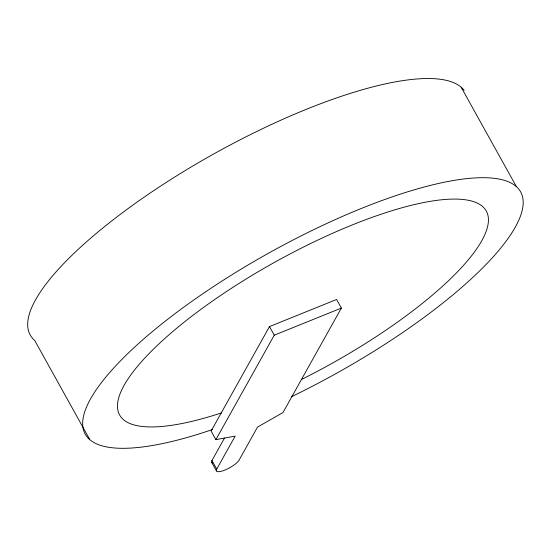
<?xml version="1.0" encoding="UTF-8"?>
<svg xmlns="http://www.w3.org/2000/svg" width="551" height="551" viewBox="0 0 551 551"><rect width="100%" height="100%" fill="white"/><g stroke="black" fill="none" stroke-linecap="round" stroke-linejoin="round"><path stroke-width="0.83" d="M269.48 326.585L211.102 431.054L215.875 439.65L235.174 436.11L216.736 469.101A13.114 3.63 -29.1 0 0 224.849 470.079A13.245 3.664 -29.1 0 0 238.707 460.781L257.544 427.073L282.987 412.541L341.372 308.071L336.599 299.482L269.48 326.585L274.26 335.18L215.875 439.65M212.404 462.923A13.114 3.63 -29.1 0 1 211.963 460.505L224.532 438.011M274.26 335.18L341.372 308.071M461.215 87.299L516.301 186.458M211.963 460.505L216.736 469.101M211.639 462.268L216.412 470.864M89.785 439.608L34.699 340.449A249.21 68.985 -29.1 0 1 198.587 162.593A249.21 68.985 -29.1 0 1 464.135 90.336M212.576 429.491A249.21 68.985 -29.1 0 1 153.171 330.937A249.21 68.985 -29.1 0 1 510.274 182.622A249.21 68.985 -29.1 0 1 291.445 396.734M221.64 412.851A209.862 58.089 -29.1 0 1 177.553 327.521A209.862 58.089 -29.1 0 1 476.222 202.623A209.862 58.089 -29.1 0 1 301.872 379.302"/></g></svg>
